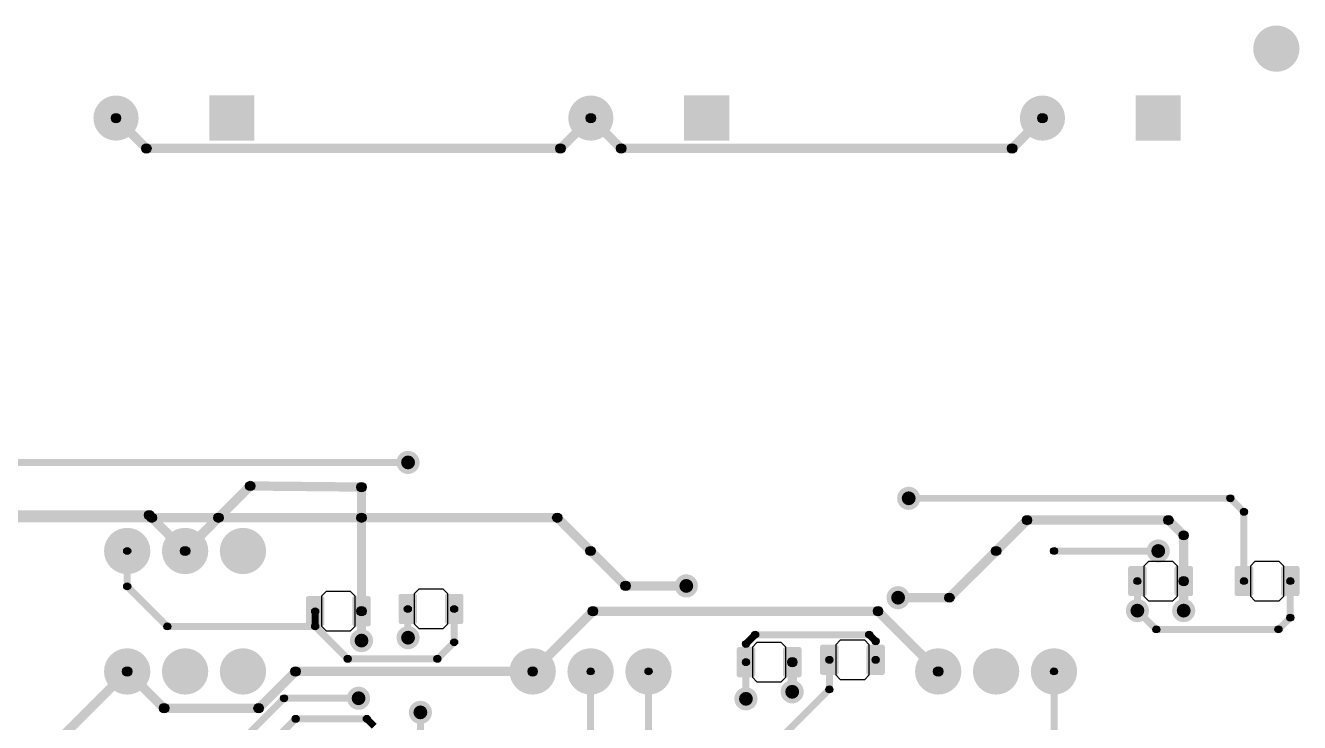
# Model space of a CAD drawing. Header units: millimetres. Extents: x 0 to 3.58, y 0 to 2.95.
# Drawn here: x 1.417 to 3.583, y 1.767 to 2.953 of the extents above; entities that cross this region are included whole.
import ezdxf

# ---------------------------------------------------------------- set-up
doc = ezdxf.new("R2010")
doc.units = ezdxf.units.MM
doc.header["$MEASUREMENT"] = 0
for name, color, linetype in [('BottomLayer', 5, 'Continuous'), ('PadHoleLayer', 156, 'Continuous'), ('ViaHoleLayer', 16, 'Continuous')]:
    doc.layers.add(name, color=color, linetype=linetype)

# ---------------------------------------------------------------- blocks, each defined once
blk = doc.blocks.new('TO220_1')
at = {"layer": 'BottomLayer'}
h = blk.add_hatch(color=5, dxfattribs=at)
edge = h.paths.add_edge_path()
edge.add_arc((-0.0984, 0), 0.0394, 0, 360)
h = blk.add_hatch(color=5, dxfattribs=at)
edge = h.paths.add_edge_path()
edge.add_arc((0, 0), 0.0394, 0, 360)
h = blk.add_hatch(color=5, dxfattribs=at)
edge = h.paths.add_edge_path()
edge.add_arc((0.0984, 0), 0.0394, 0, 360)
at = {"layer": 'PadHoleLayer'}
h = blk.add_hatch(color=156, dxfattribs=at)
edge = h.paths.add_edge_path()
edge.add_arc((-0.0984, 0), 0.0236, 0, 360)
h = blk.add_hatch(color=156, dxfattribs=at)
edge = h.paths.add_edge_path()
edge.add_arc((0, 0), 0.0236, 0, 360)
h = blk.add_hatch(color=156, dxfattribs=at)
edge = h.paths.add_edge_path()
edge.add_arc((0.0984, 0), 0.0236, 0, 360)
blk = doc.blocks.new('TO220_2')
at = {"layer": 'BottomLayer'}
h = blk.add_hatch(color=5, dxfattribs=at)
edge = h.paths.add_edge_path()
edge.add_arc((-0.0984, 0), 0.0394, 0, 360)
h = blk.add_hatch(color=5, dxfattribs=at)
edge = h.paths.add_edge_path()
edge.add_arc((0, 0), 0.0394, 0, 360)
h = blk.add_hatch(color=5, dxfattribs=at)
edge = h.paths.add_edge_path()
edge.add_arc((0.0984, 0), 0.0394, 0, 360)
at = {"layer": 'PadHoleLayer'}
h = blk.add_hatch(color=156, dxfattribs=at)
edge = h.paths.add_edge_path()
edge.add_arc((-0.0984, 0), 0.0236, 0, 360)
h = blk.add_hatch(color=156, dxfattribs=at)
edge = h.paths.add_edge_path()
edge.add_arc((0, 0), 0.0236, 0, 360)
h = blk.add_hatch(color=156, dxfattribs=at)
edge = h.paths.add_edge_path()
edge.add_arc((0.0984, 0), 0.0236, 0, 360)
blk = doc.blocks.new('TO220_3')
at = {"layer": 'BottomLayer'}
h = blk.add_hatch(color=5, dxfattribs=at)
edge = h.paths.add_edge_path()
edge.add_arc((-0.0984, 0), 0.0394, 0, 360)
h = blk.add_hatch(color=5, dxfattribs=at)
edge = h.paths.add_edge_path()
edge.add_arc((0, 0), 0.0394, 0, 360)
h = blk.add_hatch(color=5, dxfattribs=at)
edge = h.paths.add_edge_path()
edge.add_arc((0.0984, 0), 0.0394, 0, 360)
at = {"layer": 'PadHoleLayer'}
h = blk.add_hatch(color=156, dxfattribs=at)
edge = h.paths.add_edge_path()
edge.add_arc((-0.0984, 0), 0.0236, 0, 360)
h = blk.add_hatch(color=156, dxfattribs=at)
edge = h.paths.add_edge_path()
edge.add_arc((0, 0), 0.0236, 0, 360)
h = blk.add_hatch(color=156, dxfattribs=at)
edge = h.paths.add_edge_path()
edge.add_arc((0.0984, 0), 0.0236, 0, 360)
blk = doc.blocks.new('TO220_4')
at = {"layer": 'BottomLayer'}
h = blk.add_hatch(color=5, dxfattribs=at)
edge = h.paths.add_edge_path()
edge.add_arc((-0.0984, 0), 0.0394, 0, 360)
h = blk.add_hatch(color=5, dxfattribs=at)
edge = h.paths.add_edge_path()
edge.add_arc((0, 0), 0.0394, 0, 360)
h = blk.add_hatch(color=5, dxfattribs=at)
edge = h.paths.add_edge_path()
edge.add_arc((0.0984, 0), 0.0394, 0, 360)
at = {"layer": 'PadHoleLayer'}
h = blk.add_hatch(color=156, dxfattribs=at)
edge = h.paths.add_edge_path()
edge.add_arc((-0.0984, 0), 0.0236, 0, 360)
h = blk.add_hatch(color=156, dxfattribs=at)
edge = h.paths.add_edge_path()
edge.add_arc((0, 0), 0.0236, 0, 360)
h = blk.add_hatch(color=156, dxfattribs=at)
edge = h.paths.add_edge_path()
edge.add_arc((0.0984, 0), 0.0236, 0, 360)
blk = doc.blocks.new('TO220_5')
at = {"layer": 'BottomLayer'}
h = blk.add_hatch(color=5, dxfattribs=at)
edge = h.paths.add_edge_path()
edge.add_arc((-0.0984, 0), 0.0394, 0, 360)
h = blk.add_hatch(color=5, dxfattribs=at)
edge = h.paths.add_edge_path()
edge.add_arc((0, 0), 0.0394, 0, 360)
h = blk.add_hatch(color=5, dxfattribs=at)
edge = h.paths.add_edge_path()
edge.add_arc((0.0984, 0), 0.0394, 0, 360)
at = {"layer": 'PadHoleLayer'}
h = blk.add_hatch(color=156, dxfattribs=at)
edge = h.paths.add_edge_path()
edge.add_arc((-0.0984, 0), 0.0236, 0, 360)
h = blk.add_hatch(color=156, dxfattribs=at)
edge = h.paths.add_edge_path()
edge.add_arc((0, 0), 0.0236, 0, 360)
h = blk.add_hatch(color=156, dxfattribs=at)
edge = h.paths.add_edge_path()
edge.add_arc((0.0984, 0), 0.0236, 0, 360)
blk = doc.blocks.new('TO220_6')
at = {"layer": 'BottomLayer'}
h = blk.add_hatch(color=5, dxfattribs=at)
edge = h.paths.add_edge_path()
edge.add_arc((-0.0984, 0), 0.0394, 0, 360)
h = blk.add_hatch(color=5, dxfattribs=at)
edge = h.paths.add_edge_path()
edge.add_arc((0, 0), 0.0394, 0, 360)
h = blk.add_hatch(color=5, dxfattribs=at)
edge = h.paths.add_edge_path()
edge.add_arc((0.0984, 0), 0.0394, 0, 360)
at = {"layer": 'PadHoleLayer'}
h = blk.add_hatch(color=156, dxfattribs=at)
edge = h.paths.add_edge_path()
edge.add_arc((-0.0984, 0), 0.0236, 0, 360)
h = blk.add_hatch(color=156, dxfattribs=at)
edge = h.paths.add_edge_path()
edge.add_arc((0, 0), 0.0236, 0, 360)
h = blk.add_hatch(color=156, dxfattribs=at)
edge = h.paths.add_edge_path()
edge.add_arc((0.0984, 0), 0.0236, 0, 360)
blk = doc.blocks.new('301_021_12_3D_17')
at = {"layer": 'BottomLayer'}
blk.add_hatch(color=5, dxfattribs=at).paths.add_polyline_path([(-0.1368, 0.0384), (-0.06, 0.0384), (-0.06, -0.0384), (-0.1368, -0.0384)])
h = blk.add_hatch(color=5, dxfattribs=at)
edge = h.paths.add_edge_path()
edge.add_arc((0.0984, 0), 0.0384, 0, 360)
at = {"layer": 'PadHoleLayer'}
h = blk.add_hatch(color=156, dxfattribs=at)
edge = h.paths.add_edge_path()
edge.add_arc((-0.0984, 0), 0.0256, 0, 360)
h = blk.add_hatch(color=156, dxfattribs=at)
edge = h.paths.add_edge_path()
edge.add_arc((0.0984, 0), 0.0256, 0, 360)
blk = doc.blocks.new('301_021_12_3D_18')
at = {"layer": 'BottomLayer'}
blk.add_hatch(color=5, dxfattribs=at).paths.add_polyline_path([(-0.1368, 0.0384), (-0.06, 0.0384), (-0.06, -0.0384), (-0.1368, -0.0384)])
h = blk.add_hatch(color=5, dxfattribs=at)
edge = h.paths.add_edge_path()
edge.add_arc((0.0984, 0), 0.0384, 0, 360)
at = {"layer": 'PadHoleLayer'}
h = blk.add_hatch(color=156, dxfattribs=at)
edge = h.paths.add_edge_path()
edge.add_arc((-0.0984, 0), 0.0256, 0, 360)
h = blk.add_hatch(color=156, dxfattribs=at)
edge = h.paths.add_edge_path()
edge.add_arc((0.0984, 0), 0.0256, 0, 360)
blk = doc.blocks.new('301_021_12_3D_19')
at = {"layer": 'BottomLayer'}
blk.add_hatch(color=5, dxfattribs=at).paths.add_polyline_path([(-0.1368, 0.0384), (-0.06, 0.0384), (-0.06, -0.0384), (-0.1368, -0.0384)])
h = blk.add_hatch(color=5, dxfattribs=at)
edge = h.paths.add_edge_path()
edge.add_arc((0.0984, 0), 0.0384, 0, 360)
at = {"layer": 'PadHoleLayer'}
h = blk.add_hatch(color=156, dxfattribs=at)
edge = h.paths.add_edge_path()
edge.add_arc((-0.0984, 0), 0.0256, 0, 360)
h = blk.add_hatch(color=156, dxfattribs=at)
edge = h.paths.add_edge_path()
edge.add_arc((0.0984, 0), 0.0256, 0, 360)
blk = doc.blocks.new('RES0805_B_25')
at = {"layer": 'BottomLayer'}
h = blk.add_hatch(color=5, dxfattribs=at)
edge = h.paths.add_edge_path()
edge.add_arc((-0.0276, 0.0217), 0.00394, 0, 90)
edge.add_line((-0.0276, 0.0256), (-0.0512, 0.0256))
edge.add_arc((-0.0512, 0.0217), 0.00394, 90, 180)
edge.add_line((-0.0551, 0.0217), (-0.0551, -0.0217))
edge.add_arc((-0.0512, -0.0217), 0.00394, 180, 270)
edge.add_line((-0.0512, -0.0256), (-0.0276, -0.0256))
edge.add_arc((-0.0276, -0.0217), 0.00394, 270, 360)
edge.add_line((-0.0236, -0.0217), (-0.0236, 0.0217))
h = blk.add_hatch(color=5, dxfattribs=at)
edge = h.paths.add_edge_path()
edge.add_arc((0.0512, 0.0217), 0.00394, 0, 90)
edge.add_line((0.0512, 0.0256), (0.0276, 0.0256))
edge.add_arc((0.0276, 0.0217), 0.00394, 90, 180)
edge.add_line((0.0236, 0.0217), (0.0236, -0.0217))
edge.add_arc((0.0276, -0.0217), 0.00394, 180, 270)
edge.add_line((0.0276, -0.0256), (0.0512, -0.0256))
edge.add_arc((0.0512, -0.0217), 0.00394, 270, 360)
edge.add_line((0.0551, -0.0217), (0.0551, 0.0217))
for p, q in [((-0.0207, 0.0335), (-0.0285, 0.0256)), ((-0.0285, 0.0256), (-0.0285, -0.0256)), ((0.0207, 0.0335), (-0.0207, 0.0335)), ((0.0285, 0.0256), (0.0207, 0.0335)), ((0.0285, -0.0256), (0.0285, 0.0256)), ((-0.0285, -0.0256), (-0.0207, -0.0335)), ((-0.0207, -0.0335), (0.0207, -0.0335)), ((0.0207, -0.0335), (0.0285, -0.0256))]:
    blk.add_line(p, q, dxfattribs=at)
blk = doc.blocks.new('RES0805_B_27')
at = {"layer": 'BottomLayer'}
h = blk.add_hatch(color=5, dxfattribs=at)
edge = h.paths.add_edge_path()
edge.add_arc((-0.0276, 0.0217), 0.00394, 0, 90)
edge.add_line((-0.0276, 0.0256), (-0.0512, 0.0256))
edge.add_arc((-0.0512, 0.0217), 0.00394, 90, 180)
edge.add_line((-0.0551, 0.0217), (-0.0551, -0.0217))
edge.add_arc((-0.0512, -0.0217), 0.00394, 180, 270)
edge.add_line((-0.0512, -0.0256), (-0.0276, -0.0256))
edge.add_arc((-0.0276, -0.0217), 0.00394, 270, 360)
edge.add_line((-0.0236, -0.0217), (-0.0236, 0.0217))
h = blk.add_hatch(color=5, dxfattribs=at)
edge = h.paths.add_edge_path()
edge.add_arc((0.0512, 0.0217), 0.00394, 0, 90)
edge.add_line((0.0512, 0.0256), (0.0276, 0.0256))
edge.add_arc((0.0276, 0.0217), 0.00394, 90, 180)
edge.add_line((0.0236, 0.0217), (0.0236, -0.0217))
edge.add_arc((0.0276, -0.0217), 0.00394, 180, 270)
edge.add_line((0.0276, -0.0256), (0.0512, -0.0256))
edge.add_arc((0.0512, -0.0217), 0.00394, 270, 360)
edge.add_line((0.0551, -0.0217), (0.0551, 0.0217))
for p, q in [((-0.0207, 0.0335), (-0.0285, 0.0256)), ((-0.0285, 0.0256), (-0.0285, -0.0256)), ((0.0207, 0.0335), (-0.0207, 0.0335)), ((0.0285, 0.0256), (0.0207, 0.0335)), ((0.0285, -0.0256), (0.0285, 0.0256)), ((-0.0285, -0.0256), (-0.0207, -0.0335)), ((-0.0207, -0.0335), (0.0207, -0.0335)), ((0.0207, -0.0335), (0.0285, -0.0256))]:
    blk.add_line(p, q, dxfattribs=at)
blk = doc.blocks.new('RES0805_B_29')
at = {"layer": 'BottomLayer'}
h = blk.add_hatch(color=5, dxfattribs=at)
edge = h.paths.add_edge_path()
edge.add_arc((-0.0276, 0.0217), 0.00394, 0, 90)
edge.add_line((-0.0276, 0.0256), (-0.0512, 0.0256))
edge.add_arc((-0.0512, 0.0217), 0.00394, 90, 180)
edge.add_line((-0.0551, 0.0217), (-0.0551, -0.0217))
edge.add_arc((-0.0512, -0.0217), 0.00394, 180, 270)
edge.add_line((-0.0512, -0.0256), (-0.0276, -0.0256))
edge.add_arc((-0.0276, -0.0217), 0.00394, 270, 360)
edge.add_line((-0.0236, -0.0217), (-0.0236, 0.0217))
h = blk.add_hatch(color=5, dxfattribs=at)
edge = h.paths.add_edge_path()
edge.add_arc((0.0512, 0.0217), 0.00394, 0, 90)
edge.add_line((0.0512, 0.0256), (0.0276, 0.0256))
edge.add_arc((0.0276, 0.0217), 0.00394, 90, 180)
edge.add_line((0.0236, 0.0217), (0.0236, -0.0217))
edge.add_arc((0.0276, -0.0217), 0.00394, 180, 270)
edge.add_line((0.0276, -0.0256), (0.0512, -0.0256))
edge.add_arc((0.0512, -0.0217), 0.00394, 270, 360)
edge.add_line((0.0551, -0.0217), (0.0551, 0.0217))
for p, q in [((-0.0207, 0.0335), (-0.0285, 0.0256)), ((-0.0285, 0.0256), (-0.0285, -0.0256)), ((0.0207, 0.0335), (-0.0207, 0.0335)), ((0.0285, 0.0256), (0.0207, 0.0335)), ((0.0285, -0.0256), (0.0285, 0.0256)), ((-0.0285, -0.0256), (-0.0207, -0.0335)), ((-0.0207, -0.0335), (0.0207, -0.0335)), ((0.0207, -0.0335), (0.0285, -0.0256))]:
    blk.add_line(p, q, dxfattribs=at)
blk = doc.blocks.new('RES0805_B_31')
at = {"layer": 'BottomLayer'}
h = blk.add_hatch(color=5, dxfattribs=at)
edge = h.paths.add_edge_path()
edge.add_arc((-0.0276, 0.0217), 0.00394, 0, 90)
edge.add_line((-0.0276, 0.0256), (-0.0512, 0.0256))
edge.add_arc((-0.0512, 0.0217), 0.00394, 90, 180)
edge.add_line((-0.0551, 0.0217), (-0.0551, -0.0217))
edge.add_arc((-0.0512, -0.0217), 0.00394, 180, 270)
edge.add_line((-0.0512, -0.0256), (-0.0276, -0.0256))
edge.add_arc((-0.0276, -0.0217), 0.00394, 270, 360)
edge.add_line((-0.0236, -0.0217), (-0.0236, 0.0217))
h = blk.add_hatch(color=5, dxfattribs=at)
edge = h.paths.add_edge_path()
edge.add_arc((0.0512, 0.0217), 0.00394, 0, 90)
edge.add_line((0.0512, 0.0256), (0.0276, 0.0256))
edge.add_arc((0.0276, 0.0217), 0.00394, 90, 180)
edge.add_line((0.0236, 0.0217), (0.0236, -0.0217))
edge.add_arc((0.0276, -0.0217), 0.00394, 180, 270)
edge.add_line((0.0276, -0.0256), (0.0512, -0.0256))
edge.add_arc((0.0512, -0.0217), 0.00394, 270, 360)
edge.add_line((0.0551, -0.0217), (0.0551, 0.0217))
for p, q in [((-0.0207, 0.0335), (-0.0285, 0.0256)), ((-0.0285, 0.0256), (-0.0285, -0.0256)), ((0.0207, 0.0335), (-0.0207, 0.0335)), ((0.0285, 0.0256), (0.0207, 0.0335)), ((0.0285, -0.0256), (0.0285, 0.0256)), ((-0.0285, -0.0256), (-0.0207, -0.0335)), ((-0.0207, -0.0335), (0.0207, -0.0335)), ((0.0207, -0.0335), (0.0285, -0.0256))]:
    blk.add_line(p, q, dxfattribs=at)
blk = doc.blocks.new('RES0805_B_33')
at = {"layer": 'BottomLayer'}
h = blk.add_hatch(color=5, dxfattribs=at)
edge = h.paths.add_edge_path()
edge.add_arc((-0.0276, 0.0217), 0.00394, 0, 90)
edge.add_line((-0.0276, 0.0256), (-0.0512, 0.0256))
edge.add_arc((-0.0512, 0.0217), 0.00394, 90, 180)
edge.add_line((-0.0551, 0.0217), (-0.0551, -0.0217))
edge.add_arc((-0.0512, -0.0217), 0.00394, 180, 270)
edge.add_line((-0.0512, -0.0256), (-0.0276, -0.0256))
edge.add_arc((-0.0276, -0.0217), 0.00394, 270, 360)
edge.add_line((-0.0236, -0.0217), (-0.0236, 0.0217))
h = blk.add_hatch(color=5, dxfattribs=at)
edge = h.paths.add_edge_path()
edge.add_arc((0.0512, 0.0217), 0.00394, 0, 90)
edge.add_line((0.0512, 0.0256), (0.0276, 0.0256))
edge.add_arc((0.0276, 0.0217), 0.00394, 90, 180)
edge.add_line((0.0236, 0.0217), (0.0236, -0.0217))
edge.add_arc((0.0276, -0.0217), 0.00394, 180, 270)
edge.add_line((0.0276, -0.0256), (0.0512, -0.0256))
edge.add_arc((0.0512, -0.0217), 0.00394, 270, 360)
edge.add_line((0.0551, -0.0217), (0.0551, 0.0217))
for p, q in [((-0.0207, 0.0335), (-0.0285, 0.0256)), ((-0.0285, 0.0256), (-0.0285, -0.0256)), ((0.0207, 0.0335), (-0.0207, 0.0335)), ((0.0285, 0.0256), (0.0207, 0.0335)), ((0.0285, -0.0256), (0.0285, 0.0256)), ((-0.0285, -0.0256), (-0.0207, -0.0335)), ((-0.0207, -0.0335), (0.0207, -0.0335)), ((0.0207, -0.0335), (0.0285, -0.0256))]:
    blk.add_line(p, q, dxfattribs=at)
blk = doc.blocks.new('RES0805_B_35')
at = {"layer": 'BottomLayer'}
h = blk.add_hatch(color=5, dxfattribs=at)
edge = h.paths.add_edge_path()
edge.add_arc((-0.0276, 0.0217), 0.00394, 0, 90)
edge.add_line((-0.0276, 0.0256), (-0.0512, 0.0256))
edge.add_arc((-0.0512, 0.0217), 0.00394, 90, 180)
edge.add_line((-0.0551, 0.0217), (-0.0551, -0.0217))
edge.add_arc((-0.0512, -0.0217), 0.00394, 180, 270)
edge.add_line((-0.0512, -0.0256), (-0.0276, -0.0256))
edge.add_arc((-0.0276, -0.0217), 0.00394, 270, 360)
edge.add_line((-0.0236, -0.0217), (-0.0236, 0.0217))
h = blk.add_hatch(color=5, dxfattribs=at)
edge = h.paths.add_edge_path()
edge.add_arc((0.0512, 0.0217), 0.00394, 0, 90)
edge.add_line((0.0512, 0.0256), (0.0276, 0.0256))
edge.add_arc((0.0276, 0.0217), 0.00394, 90, 180)
edge.add_line((0.0236, 0.0217), (0.0236, -0.0217))
edge.add_arc((0.0276, -0.0217), 0.00394, 180, 270)
edge.add_line((0.0276, -0.0256), (0.0512, -0.0256))
edge.add_arc((0.0512, -0.0217), 0.00394, 270, 360)
edge.add_line((0.0551, -0.0217), (0.0551, 0.0217))
for p, q in [((-0.0207, 0.0335), (-0.0285, 0.0256)), ((-0.0285, 0.0256), (-0.0285, -0.0256)), ((0.0207, 0.0335), (-0.0207, 0.0335)), ((0.0285, 0.0256), (0.0207, 0.0335)), ((0.0285, -0.0256), (0.0285, 0.0256)), ((-0.0285, -0.0256), (-0.0207, -0.0335)), ((-0.0207, -0.0335), (0.0207, -0.0335)), ((0.0207, -0.0335), (0.0285, -0.0256))]:
    blk.add_line(p, q, dxfattribs=at)

msp = doc.modelspace()

# ---------------------------------------------------------------- hatches: boundary and pattern name
at = {"layer": 'BottomLayer'}
h = msp.add_hatch(color=5, dxfattribs=at)
edge = h.paths.add_edge_path()
edge.add_arc((3.5433, 2.9134), 0.0197, 0, 360)
h = msp.add_hatch(color=5, dxfattribs=at)
edge = h.paths.add_edge_path()
edge.add_arc((1.5709, 2.7953), 0.00787, 0, 360)
for points in [[(1.5653, 2.7897), (1.5764, 2.8008), (1.628, 2.7492), (1.6169, 2.7381)], [(2.3319, 2.7381), (2.3208, 2.7492), (2.3724, 2.8008), (2.3835, 2.7897)], [(2.3724, 2.7897), (2.3835, 2.8008), (2.4351, 2.7492), (2.424, 2.7381)], [(3.0996, 2.7381), (3.0885, 2.7492), (3.1401, 2.8008), (3.1512, 2.7897)], [(1.6225, 2.7358), (1.6225, 2.7515), (2.3263, 2.7515), (2.3263, 2.7358)], [(2.4296, 2.7358), (2.4296, 2.7515), (3.0941, 2.7515), (3.0941, 2.7358)], [(1.2543, 2.2038), (1.2543, 2.2156), (2.0673, 2.2156), (2.0673, 2.2038)], [(1.7505, 2.1101), (1.7394, 2.1212), (1.7934, 2.1753), (1.8045, 2.1641)], [(1.7989, 2.1618), (1.7991, 2.1776), (1.9883, 2.1757), (1.9881, 2.1599)], [(1.9961, 2.1157), (1.9803, 2.1157), (1.9803, 2.1678), (1.9961, 2.1678)], [(2.9183, 2.1428), (2.9183, 2.1546), (3.4652, 2.1546), (3.4652, 2.1428)], [(3.461, 2.1445), (3.4694, 2.1528), (3.4924, 2.1298), (3.484, 2.1215)], [(1.0669, 2.1122), (1.0669, 2.128), (1.6273, 2.128), (1.6273, 2.1122)], [(1.3642, 2.1078), (1.3642, 2.1235), (1.6317, 2.1235), (1.6317, 2.1078)], [(1.6218, 2.1145), (1.6329, 2.1256), (1.6373, 2.1212), (1.6262, 2.1101)], [(1.6317, 2.1078), (1.6317, 2.1235), (1.745, 2.1235), (1.745, 2.1078)], [(1.745, 2.1078), (1.745, 2.1235), (1.9882, 2.1235), (1.9882, 2.1078)], [(1.9882, 2.1078), (1.9882, 2.1235), (2.321, 2.1235), (2.321, 2.1078)], [(3.4941, 2.0079), (3.4823, 2.0079), (3.4823, 2.1257), (3.4941, 2.1257)], [(1.6262, 2.1101), (1.6373, 2.1212), (1.6939, 2.0646), (1.6828, 2.0535)], [(1.6939, 2.0535), (1.6828, 2.0646), (1.7394, 2.1212), (1.7505, 2.1101)], [(1.9961, 1.9567), (1.9803, 1.9567), (1.9803, 2.1157), (1.9961, 2.1157)], [(2.3155, 2.1101), (2.3266, 2.1212), (2.3832, 2.0646), (2.3721, 2.0535)], [(3.0725, 2.0535), (3.0614, 2.0646), (3.114, 2.1172), (3.1251, 2.1061)], [(3.1195, 2.1038), (3.1195, 2.1195), (3.3598, 2.1195), (3.3598, 2.1038)], [(3.3543, 2.1061), (3.3654, 2.1172), (3.3914, 2.0912), (3.3803, 2.0801)], [(3.3937, 2.0079), (3.378, 2.0079), (3.378, 2.0857), (3.3937, 2.0857)], [(1.5958, 1.9991), (1.584, 1.9991), (1.584, 2.0591), (1.5958, 2.0591)], [(2.3721, 2.0535), (2.3832, 2.0646), (2.4426, 2.0052), (2.4315, 1.9941)], [(2.9931, 1.9741), (2.982, 1.9852), (3.0614, 2.0646), (3.0725, 2.0535)], [(3.1654, 2.0531), (3.1654, 2.065), (3.3425, 2.065), (3.3425, 2.0531)], [(1.5857, 1.9949), (1.5941, 2.0033), (1.6622, 1.9351), (1.6539, 1.9267)], [(2.437, 1.9918), (2.437, 2.0075), (2.5403, 2.0075), (2.5403, 1.9918)], [(3.313, 1.9577), (3.3012, 1.9577), (3.3012, 2.0079), (3.313, 2.0079)], [(3.3937, 1.9577), (3.378, 1.9577), (3.378, 2.0079), (3.3937, 2.0079)], [(3.5728, 1.9457), (3.561, 1.9457), (3.561, 2.0079), (3.5728, 2.0079)], [(2.9003, 1.9718), (2.9003, 1.9875), (2.9875, 1.9875), (2.9875, 1.9718)], [(1.9154, 1.9309), (1.9035, 1.9309), (1.9035, 1.9567), (1.9154, 1.9567)], [(1.9961, 1.9067), (1.9803, 1.9067), (1.9803, 1.9567), (1.9961, 1.9567)], [(2.0728, 1.9121), (2.061, 1.9121), (2.061, 1.9606), (2.0728, 1.9606)], [(2.1516, 1.904), (2.1398, 1.904), (2.1398, 1.9606), (2.1516, 1.9606)], [(2.2848, 1.8488), (2.2736, 1.8599), (2.376, 1.9622), (2.3871, 1.9511)], [(2.3815, 1.9488), (2.3815, 1.9645), (2.8662, 1.9645), (2.8662, 1.9488)], [(2.8606, 1.9511), (2.8717, 1.9622), (2.9741, 1.8599), (2.9629, 1.8488)], [(3.3029, 1.9535), (3.3113, 1.9618), (3.3433, 1.9298), (3.3349, 1.9215)], [(3.5511, 1.9215), (3.5428, 1.9298), (3.5628, 1.9498), (3.5711, 1.9415)], [(1.6581, 1.925), (1.6581, 1.9368), (1.9094, 1.9368), (1.9094, 1.925)], [(1.9053, 1.9267), (1.9136, 1.9351), (1.9689, 1.8798), (1.9605, 1.8715)], [(3.3391, 1.9198), (3.3391, 1.9316), (3.5469, 1.9316), (3.5469, 1.9198)], [(2.0628, 1.9079), (2.0711, 1.9162), (2.0715, 1.9158), (2.0631, 1.9075)], [(2.1215, 1.8715), (2.1131, 1.8798), (2.1415, 1.9082), (2.1498, 1.8998)], [(2.6459, 1.8969), (2.6376, 1.9053), (2.6531, 1.9208), (2.6615, 1.9125)], [(2.6573, 1.9108), (2.6573, 1.9226), (2.8512, 1.9226), (2.8512, 1.9108)], [(2.847, 1.9125), (2.8554, 1.9208), (2.8664, 1.9098), (2.858, 1.9015)], [(2.6476, 1.8701), (2.6358, 1.8701), (2.6358, 1.9011), (2.6476, 1.9011)], [(2.8681, 1.874), (2.8563, 1.874), (2.8563, 1.9057), (2.8681, 1.9057)], [(1.9647, 1.8698), (1.9647, 1.8816), (2.1173, 1.8816), (2.1173, 1.8698)], [(2.6476, 1.8077), (2.6358, 1.8077), (2.6358, 1.8701), (2.6476, 1.8701)], [(2.7283, 1.8198), (2.7126, 1.8198), (2.7126, 1.8701), (2.7283, 1.8701)], [(2.7894, 1.8238), (2.7776, 1.8238), (2.7776, 1.874), (2.7894, 1.874)], [(1.1129, 1.3662), (1.1018, 1.3773), (1.5843, 1.8599), (1.5955, 1.8488)], [(1.5843, 1.8488), (1.5955, 1.8599), (1.6581, 1.7972), (1.647, 1.7861)], [(1.8189, 1.7861), (1.8078, 1.7972), (1.8704, 1.8599), (1.8816, 1.8488)], [(1.876, 1.8465), (1.876, 1.8622), (2.2792, 1.8622), (2.2792, 1.8465)], [(2.3835, 1.6342), (2.3717, 1.6342), (2.3717, 1.8543), (2.3835, 1.8543)], [(2.482, 1.5657), (2.4701, 1.5657), (2.4701, 1.8543), (2.482, 1.8543)], [(3.1713, 1.7267), (3.1594, 1.7267), (3.1594, 1.8543), (3.1713, 1.8543)], [(2.6109, 1.6429), (2.6025, 1.6512), (2.7793, 1.828), (2.7876, 1.8196)], [(2.7259, 1.8141), (2.7148, 1.8252), (2.7149, 1.8254), (2.726, 1.8143)], [(1.6526, 1.7838), (1.6526, 1.7995), (1.8133, 1.7995), (1.8133, 1.7838)], [(1.7366, 1.6804), (1.7282, 1.6888), (1.8523, 1.8128), (1.8607, 1.8045)], [(1.8565, 1.8028), (1.8565, 1.8146), (1.9832, 1.8146), (1.9832, 1.8028)], [(1.7975, 1.6865), (1.7891, 1.6948), (1.8721, 1.7778), (1.8805, 1.7695)], [(1.8763, 1.7678), (1.8763, 1.7796), (1.9973, 1.7796), (1.9973, 1.7678)], [(1.9931, 1.7695), (2.0015, 1.7778), (2.014, 1.7653), (2.0057, 1.757)], [(2.0945, 1.6831), (2.0827, 1.6831), (2.0827, 1.7844), (2.0945, 1.7844)], [(2.0841, 1.7805), (2.0925, 1.7888), (2.0928, 1.7886), (2.0844, 1.7802)]]:
    msp.add_hatch(color=5, dxfattribs=at).paths.add_polyline_path(points)
h = msp.add_hatch(color=5, dxfattribs=at)
edge = h.paths.add_edge_path()
edge.add_arc((2.378, 2.7953), 0.00787, 0, 360)
h = msp.add_hatch(color=5, dxfattribs=at)
edge = h.paths.add_edge_path()
edge.add_arc((2.378, 2.7953), 0.00787, 0, 360)
h = msp.add_hatch(color=5, dxfattribs=at)
edge = h.paths.add_edge_path()
edge.add_arc((3.1457, 2.7953), 0.00787, 0, 360)
h = msp.add_hatch(color=5, dxfattribs=at)
edge = h.paths.add_edge_path()
edge.add_arc((1.6225, 2.7437), 0.00787, 0, 360)
h = msp.add_hatch(color=5, dxfattribs=at)
edge = h.paths.add_edge_path()
edge.add_arc((1.6225, 2.7437), 0.00787, 0, 360)
h = msp.add_hatch(color=5, dxfattribs=at)
edge = h.paths.add_edge_path()
edge.add_arc((2.3263, 2.7437), 0.00787, 0, 360)
h = msp.add_hatch(color=5, dxfattribs=at)
edge = h.paths.add_edge_path()
edge.add_arc((2.3263, 2.7437), 0.00787, 0, 360)
h = msp.add_hatch(color=5, dxfattribs=at)
edge = h.paths.add_edge_path()
edge.add_arc((2.4296, 2.7437), 0.00787, 0, 360)
h = msp.add_hatch(color=5, dxfattribs=at)
edge = h.paths.add_edge_path()
edge.add_arc((2.4296, 2.7437), 0.00787, 0, 360)
h = msp.add_hatch(color=5, dxfattribs=at)
edge = h.paths.add_edge_path()
edge.add_arc((3.0941, 2.7437), 0.00787, 0, 360)
h = msp.add_hatch(color=5, dxfattribs=at)
edge = h.paths.add_edge_path()
edge.add_arc((3.0941, 2.7437), 0.00787, 0, 360)
h = msp.add_hatch(color=5, dxfattribs=at)
edge = h.paths.add_edge_path()
edge.add_arc((2.0673, 2.2097), 0.0197, 0, 360)
h = msp.add_hatch(color=5, dxfattribs=at)
edge = h.paths.add_edge_path()
edge.add_arc((2.0673, 2.2097), 0.00591, 0, 360)
h = msp.add_hatch(color=5, dxfattribs=at)
edge = h.paths.add_edge_path()
edge.add_arc((1.799, 2.1697), 0.00787, 0, 360)
h = msp.add_hatch(color=5, dxfattribs=at)
edge = h.paths.add_edge_path()
edge.add_arc((1.799, 2.1697), 0.00787, 0, 360)
h = msp.add_hatch(color=5, dxfattribs=at)
edge = h.paths.add_edge_path()
edge.add_arc((1.9882, 2.1678), 0.00787, 0, 360)
h = msp.add_hatch(color=5, dxfattribs=at)
edge = h.paths.add_edge_path()
edge.add_arc((1.9882, 2.1678), 0.00787, 0, 360)
h = msp.add_hatch(color=5, dxfattribs=at)
edge = h.paths.add_edge_path()
edge.add_arc((2.9183, 2.1487), 0.0197, 0, 360)
h = msp.add_hatch(color=5, dxfattribs=at)
edge = h.paths.add_edge_path()
edge.add_arc((2.9183, 2.1487), 0.00591, 0, 360)
h = msp.add_hatch(color=5, dxfattribs=at)
edge = h.paths.add_edge_path()
edge.add_arc((3.4652, 2.1487), 0.00591, 0, 360)
h = msp.add_hatch(color=5, dxfattribs=at)
edge = h.paths.add_edge_path()
edge.add_arc((3.4652, 2.1487), 0.00591, 0, 360)
h = msp.add_hatch(color=5, dxfattribs=at)
edge = h.paths.add_edge_path()
edge.add_arc((1.6273, 2.1201), 0.00787, 0, 360)
h = msp.add_hatch(color=5, dxfattribs=at)
edge = h.paths.add_edge_path()
edge.add_arc((1.6273, 2.1201), 0.00787, 0, 360)
h = msp.add_hatch(color=5, dxfattribs=at)
edge = h.paths.add_edge_path()
edge.add_arc((1.6317, 2.1157), 0.00787, 0, 360)
h = msp.add_hatch(color=5, dxfattribs=at)
edge = h.paths.add_edge_path()
edge.add_arc((1.6317, 2.1157), 0.00787, 0, 360)
h = msp.add_hatch(color=5, dxfattribs=at)
edge = h.paths.add_edge_path()
edge.add_arc((1.6317, 2.1157), 0.00787, 0, 360)
h = msp.add_hatch(color=5, dxfattribs=at)
edge = h.paths.add_edge_path()
edge.add_arc((1.6317, 2.1157), 0.00787, 0, 360)
h = msp.add_hatch(color=5, dxfattribs=at)
edge = h.paths.add_edge_path()
edge.add_arc((1.745, 2.1157), 0.00787, 0, 360)
h = msp.add_hatch(color=5, dxfattribs=at)
edge = h.paths.add_edge_path()
edge.add_arc((1.745, 2.1157), 0.00787, 0, 360)
h = msp.add_hatch(color=5, dxfattribs=at)
edge = h.paths.add_edge_path()
edge.add_arc((1.745, 2.1157), 0.00787, 0, 360)
h = msp.add_hatch(color=5, dxfattribs=at)
edge = h.paths.add_edge_path()
edge.add_arc((1.745, 2.1157), 0.00787, 0, 360)
h = msp.add_hatch(color=5, dxfattribs=at)
edge = h.paths.add_edge_path()
edge.add_arc((1.9882, 2.1157), 0.00787, 0, 360)
h = msp.add_hatch(color=5, dxfattribs=at)
edge = h.paths.add_edge_path()
edge.add_arc((1.9882, 2.1157), 0.00787, 0, 360)
h = msp.add_hatch(color=5, dxfattribs=at)
edge = h.paths.add_edge_path()
edge.add_arc((1.9882, 2.1157), 0.00787, 0, 360)
h = msp.add_hatch(color=5, dxfattribs=at)
edge = h.paths.add_edge_path()
edge.add_arc((1.9882, 2.1157), 0.00787, 0, 360)
h = msp.add_hatch(color=5, dxfattribs=at)
edge = h.paths.add_edge_path()
edge.add_arc((2.321, 2.1157), 0.00787, 0, 360)
h = msp.add_hatch(color=5, dxfattribs=at)
edge = h.paths.add_edge_path()
edge.add_arc((2.321, 2.1157), 0.00787, 0, 360)
h = msp.add_hatch(color=5, dxfattribs=at)
edge = h.paths.add_edge_path()
edge.add_arc((3.4882, 2.1257), 0.00591, 0, 360)
h = msp.add_hatch(color=5, dxfattribs=at)
edge = h.paths.add_edge_path()
edge.add_arc((3.4882, 2.1257), 0.00591, 0, 360)
h = msp.add_hatch(color=5, dxfattribs=at)
edge = h.paths.add_edge_path()
edge.add_arc((3.1195, 2.1117), 0.00787, 0, 360)
h = msp.add_hatch(color=5, dxfattribs=at)
edge = h.paths.add_edge_path()
edge.add_arc((3.1195, 2.1117), 0.00787, 0, 360)
h = msp.add_hatch(color=5, dxfattribs=at)
edge = h.paths.add_edge_path()
edge.add_arc((3.3598, 2.1117), 0.00787, 0, 360)
h = msp.add_hatch(color=5, dxfattribs=at)
edge = h.paths.add_edge_path()
edge.add_arc((3.3598, 2.1117), 0.00787, 0, 360)
h = msp.add_hatch(color=5, dxfattribs=at)
edge = h.paths.add_edge_path()
edge.add_arc((3.3858, 2.0857), 0.00787, 0, 360)
h = msp.add_hatch(color=5, dxfattribs=at)
edge = h.paths.add_edge_path()
edge.add_arc((3.3858, 2.0857), 0.00787, 0, 360)
h = msp.add_hatch(color=5, dxfattribs=at)
edge = h.paths.add_edge_path()
edge.add_arc((1.5899, 2.0591), 0.00591, 0, 360)
h = msp.add_hatch(color=5, dxfattribs=at)
edge = h.paths.add_edge_path()
edge.add_arc((1.6883, 2.0591), 0.00787, 0, 360)
h = msp.add_hatch(color=5, dxfattribs=at)
edge = h.paths.add_edge_path()
edge.add_arc((1.6883, 2.0591), 0.00787, 0, 360)
h = msp.add_hatch(color=5, dxfattribs=at)
edge = h.paths.add_edge_path()
edge.add_arc((2.3776, 2.0591), 0.00787, 0, 360)
h = msp.add_hatch(color=5, dxfattribs=at)
edge = h.paths.add_edge_path()
edge.add_arc((2.3776, 2.0591), 0.00787, 0, 360)
h = msp.add_hatch(color=5, dxfattribs=at)
edge = h.paths.add_edge_path()
edge.add_arc((3.0669, 2.0591), 0.00787, 0, 360)
h = msp.add_hatch(color=5, dxfattribs=at)
edge = h.paths.add_edge_path()
edge.add_arc((3.0669, 2.0591), 0.00787, 0, 360)
h = msp.add_hatch(color=5, dxfattribs=at)
edge = h.paths.add_edge_path()
edge.add_arc((3.1654, 2.0591), 0.00591, 0, 360)
h = msp.add_hatch(color=5, dxfattribs=at)
edge = h.paths.add_edge_path()
edge.add_arc((3.3425, 2.0591), 0.0197, 0, 360)
h = msp.add_hatch(color=5, dxfattribs=at)
edge = h.paths.add_edge_path()
edge.add_arc((3.3425, 2.0591), 0.00591, 0, 360)
h = msp.add_hatch(color=5, dxfattribs=at)
edge = h.paths.add_edge_path()
edge.add_arc((2.5403, 1.9997), 0.0197, 0, 360)
h = msp.add_hatch(color=5, dxfattribs=at)
edge = h.paths.add_edge_path()
edge.add_arc((3.3858, 2.0079), 0.00787, 0, 360)
h = msp.add_hatch(color=5, dxfattribs=at)
edge = h.paths.add_edge_path()
edge.add_arc((3.3858, 2.0079), 0.00787, 0, 360)
h = msp.add_hatch(color=5, dxfattribs=at)
edge = h.paths.add_edge_path()
edge.add_arc((1.5899, 1.9991), 0.00591, 0, 360)
h = msp.add_hatch(color=5, dxfattribs=at)
edge = h.paths.add_edge_path()
edge.add_arc((1.5899, 1.9991), 0.00591, 0, 360)
h = msp.add_hatch(color=5, dxfattribs=at)
edge = h.paths.add_edge_path()
edge.add_arc((2.437, 1.9997), 0.00787, 0, 360)
h = msp.add_hatch(color=5, dxfattribs=at)
edge = h.paths.add_edge_path()
edge.add_arc((2.437, 1.9997), 0.00787, 0, 360)
h = msp.add_hatch(color=5, dxfattribs=at)
edge = h.paths.add_edge_path()
edge.add_arc((2.5403, 1.9997), 0.00787, 0, 360)
h = msp.add_hatch(color=5, dxfattribs=at)
edge = h.paths.add_edge_path()
edge.add_arc((2.9003, 1.9797), 0.0197, 0, 360)
h = msp.add_hatch(color=5, dxfattribs=at)
edge = h.paths.add_edge_path()
edge.add_arc((3.3071, 2.0079), 0.00591, 0, 360)
h = msp.add_hatch(color=5, dxfattribs=at)
edge = h.paths.add_edge_path()
edge.add_arc((3.4882, 2.0079), 0.00591, 0, 360)
h = msp.add_hatch(color=5, dxfattribs=at)
edge = h.paths.add_edge_path()
edge.add_arc((3.5669, 2.0079), 0.00591, 0, 360)
h = msp.add_hatch(color=5, dxfattribs=at)
edge = h.paths.add_edge_path()
edge.add_arc((2.9003, 1.9797), 0.00787, 0, 360)
h = msp.add_hatch(color=5, dxfattribs=at)
edge = h.paths.add_edge_path()
edge.add_arc((2.9875, 1.9797), 0.00787, 0, 360)
h = msp.add_hatch(color=5, dxfattribs=at)
edge = h.paths.add_edge_path()
edge.add_arc((2.9875, 1.9797), 0.00787, 0, 360)
h = msp.add_hatch(color=5, dxfattribs=at)
edge = h.paths.add_edge_path()
edge.add_arc((3.3071, 1.9577), 0.0197, 0, 360)
h = msp.add_hatch(color=5, dxfattribs=at)
edge = h.paths.add_edge_path()
edge.add_arc((3.3858, 1.9577), 0.0197, 0, 360)
h = msp.add_hatch(color=5, dxfattribs=at)
edge = h.paths.add_edge_path()
edge.add_arc((1.9094, 1.9567), 0.00591, 0, 360)
h = msp.add_hatch(color=5, dxfattribs=at)
edge = h.paths.add_edge_path()
edge.add_arc((1.9882, 1.9567), 0.00787, 0, 360)
h = msp.add_hatch(color=5, dxfattribs=at)
edge = h.paths.add_edge_path()
edge.add_arc((1.9882, 1.9567), 0.00787, 0, 360)
h = msp.add_hatch(color=5, dxfattribs=at)
edge = h.paths.add_edge_path()
edge.add_arc((2.0669, 1.9606), 0.00591, 0, 360)
h = msp.add_hatch(color=5, dxfattribs=at)
edge = h.paths.add_edge_path()
edge.add_arc((2.1457, 1.9606), 0.00591, 0, 360)
h = msp.add_hatch(color=5, dxfattribs=at)
edge = h.paths.add_edge_path()
edge.add_arc((2.3815, 1.9567), 0.00787, 0, 360)
h = msp.add_hatch(color=5, dxfattribs=at)
edge = h.paths.add_edge_path()
edge.add_arc((2.3815, 1.9567), 0.00787, 0, 360)
h = msp.add_hatch(color=5, dxfattribs=at)
edge = h.paths.add_edge_path()
edge.add_arc((2.8662, 1.9567), 0.00787, 0, 360)
h = msp.add_hatch(color=5, dxfattribs=at)
edge = h.paths.add_edge_path()
edge.add_arc((2.8662, 1.9567), 0.00787, 0, 360)
h = msp.add_hatch(color=5, dxfattribs=at)
edge = h.paths.add_edge_path()
edge.add_arc((3.3071, 1.9577), 0.00591, 0, 360)
h = msp.add_hatch(color=5, dxfattribs=at)
edge = h.paths.add_edge_path()
edge.add_arc((3.3071, 1.9577), 0.00591, 0, 360)
h = msp.add_hatch(color=5, dxfattribs=at)
edge = h.paths.add_edge_path()
edge.add_arc((3.3858, 1.9577), 0.00787, 0, 360)
h = msp.add_hatch(color=5, dxfattribs=at)
edge = h.paths.add_edge_path()
edge.add_arc((3.5669, 1.9457), 0.00591, 0, 360)
h = msp.add_hatch(color=5, dxfattribs=at)
edge = h.paths.add_edge_path()
edge.add_arc((3.5669, 1.9457), 0.00591, 0, 360)
h = msp.add_hatch(color=5, dxfattribs=at)
edge = h.paths.add_edge_path()
edge.add_arc((1.6581, 1.9309), 0.00591, 0, 360)
h = msp.add_hatch(color=5, dxfattribs=at)
edge = h.paths.add_edge_path()
edge.add_arc((1.6581, 1.9309), 0.00591, 0, 360)
h = msp.add_hatch(color=5, dxfattribs=at)
edge = h.paths.add_edge_path()
edge.add_arc((1.9094, 1.9309), 0.00591, 0, 360)
h = msp.add_hatch(color=5, dxfattribs=at)
edge = h.paths.add_edge_path()
edge.add_arc((1.9094, 1.9309), 0.00591, 0, 360)
h = msp.add_hatch(color=5, dxfattribs=at)
edge = h.paths.add_edge_path()
edge.add_arc((1.9094, 1.9309), 0.00591, 0, 360)
h = msp.add_hatch(color=5, dxfattribs=at)
edge = h.paths.add_edge_path()
edge.add_arc((2.0673, 1.9117), 0.0197, 0, 360)
h = msp.add_hatch(color=5, dxfattribs=at)
edge = h.paths.add_edge_path()
edge.add_arc((3.3391, 1.9257), 0.00591, 0, 360)
h = msp.add_hatch(color=5, dxfattribs=at)
edge = h.paths.add_edge_path()
edge.add_arc((3.3391, 1.9257), 0.00591, 0, 360)
h = msp.add_hatch(color=5, dxfattribs=at)
edge = h.paths.add_edge_path()
edge.add_arc((3.5469, 1.9257), 0.00591, 0, 360)
h = msp.add_hatch(color=5, dxfattribs=at)
edge = h.paths.add_edge_path()
edge.add_arc((3.5469, 1.9257), 0.00591, 0, 360)
h = msp.add_hatch(color=5, dxfattribs=at)
edge = h.paths.add_edge_path()
edge.add_arc((1.9882, 1.9067), 0.0197, 0, 360)
h = msp.add_hatch(color=5, dxfattribs=at)
edge = h.paths.add_edge_path()
edge.add_arc((1.9882, 1.9067), 0.00787, 0, 360)
h = msp.add_hatch(color=5, dxfattribs=at)
edge = h.paths.add_edge_path()
edge.add_arc((2.0669, 1.9121), 0.00591, 0, 360)
h = msp.add_hatch(color=5, dxfattribs=at)
edge = h.paths.add_edge_path()
edge.add_arc((2.0669, 1.9121), 0.00591, 0, 360)
h = msp.add_hatch(color=5, dxfattribs=at)
edge = h.paths.add_edge_path()
edge.add_arc((2.0673, 1.9117), 0.00591, 0, 360)
h = msp.add_hatch(color=5, dxfattribs=at)
edge = h.paths.add_edge_path()
edge.add_arc((2.1457, 1.904), 0.00591, 0, 360)
h = msp.add_hatch(color=5, dxfattribs=at)
edge = h.paths.add_edge_path()
edge.add_arc((2.1457, 1.904), 0.00591, 0, 360)
h = msp.add_hatch(color=5, dxfattribs=at)
edge = h.paths.add_edge_path()
edge.add_arc((2.6417, 1.9011), 0.00591, 0, 360)
h = msp.add_hatch(color=5, dxfattribs=at)
edge = h.paths.add_edge_path()
edge.add_arc((2.6417, 1.9011), 0.00591, 0, 360)
h = msp.add_hatch(color=5, dxfattribs=at)
edge = h.paths.add_edge_path()
edge.add_arc((2.6573, 1.9167), 0.00591, 0, 360)
h = msp.add_hatch(color=5, dxfattribs=at)
edge = h.paths.add_edge_path()
edge.add_arc((2.6573, 1.9167), 0.00591, 0, 360)
h = msp.add_hatch(color=5, dxfattribs=at)
edge = h.paths.add_edge_path()
edge.add_arc((2.8512, 1.9167), 0.00591, 0, 360)
h = msp.add_hatch(color=5, dxfattribs=at)
edge = h.paths.add_edge_path()
edge.add_arc((2.8512, 1.9167), 0.00591, 0, 360)
h = msp.add_hatch(color=5, dxfattribs=at)
edge = h.paths.add_edge_path()
edge.add_arc((2.8622, 1.9057), 0.00591, 0, 360)
h = msp.add_hatch(color=5, dxfattribs=at)
edge = h.paths.add_edge_path()
edge.add_arc((2.8622, 1.9057), 0.00591, 0, 360)
h = msp.add_hatch(color=5, dxfattribs=at)
edge = h.paths.add_edge_path()
edge.add_arc((1.9647, 1.8757), 0.00591, 0, 360)
h = msp.add_hatch(color=5, dxfattribs=at)
edge = h.paths.add_edge_path()
edge.add_arc((1.9647, 1.8757), 0.00591, 0, 360)
h = msp.add_hatch(color=5, dxfattribs=at)
edge = h.paths.add_edge_path()
edge.add_arc((2.1173, 1.8757), 0.00591, 0, 360)
h = msp.add_hatch(color=5, dxfattribs=at)
edge = h.paths.add_edge_path()
edge.add_arc((2.1173, 1.8757), 0.00591, 0, 360)
h = msp.add_hatch(color=5, dxfattribs=at)
edge = h.paths.add_edge_path()
edge.add_arc((2.6417, 1.8701), 0.00591, 0, 360)
h = msp.add_hatch(color=5, dxfattribs=at)
edge = h.paths.add_edge_path()
edge.add_arc((2.6417, 1.8701), 0.00591, 0, 360)
h = msp.add_hatch(color=5, dxfattribs=at)
edge = h.paths.add_edge_path()
edge.add_arc((2.7205, 1.8701), 0.00787, 0, 360)
h = msp.add_hatch(color=5, dxfattribs=at)
edge = h.paths.add_edge_path()
edge.add_arc((2.7835, 1.874), 0.00591, 0, 360)
h = msp.add_hatch(color=5, dxfattribs=at)
edge = h.paths.add_edge_path()
edge.add_arc((2.8622, 1.874), 0.00591, 0, 360)
h = msp.add_hatch(color=5, dxfattribs=at)
edge = h.paths.add_edge_path()
edge.add_arc((1.5899, 1.8543), 0.00787, 0, 360)
h = msp.add_hatch(color=5, dxfattribs=at)
edge = h.paths.add_edge_path()
edge.add_arc((1.5899, 1.8543), 0.00787, 0, 360)
h = msp.add_hatch(color=5, dxfattribs=at)
edge = h.paths.add_edge_path()
edge.add_arc((1.876, 1.8543), 0.00787, 0, 360)
h = msp.add_hatch(color=5, dxfattribs=at)
edge = h.paths.add_edge_path()
edge.add_arc((1.876, 1.8543), 0.00787, 0, 360)
h = msp.add_hatch(color=5, dxfattribs=at)
edge = h.paths.add_edge_path()
edge.add_arc((2.2792, 1.8543), 0.00787, 0, 360)
h = msp.add_hatch(color=5, dxfattribs=at)
edge = h.paths.add_edge_path()
edge.add_arc((2.2792, 1.8543), 0.00787, 0, 360)
h = msp.add_hatch(color=5, dxfattribs=at)
edge = h.paths.add_edge_path()
edge.add_arc((2.3776, 1.8543), 0.00591, 0, 360)
h = msp.add_hatch(color=5, dxfattribs=at)
edge = h.paths.add_edge_path()
edge.add_arc((2.4761, 1.8543), 0.00591, 0, 360)
h = msp.add_hatch(color=5, dxfattribs=at)
edge = h.paths.add_edge_path()
edge.add_arc((2.9685, 1.8543), 0.00787, 0, 360)
h = msp.add_hatch(color=5, dxfattribs=at)
edge = h.paths.add_edge_path()
edge.add_arc((3.1653, 1.8543), 0.00591, 0, 360)
h = msp.add_hatch(color=5, dxfattribs=at)
edge = h.paths.add_edge_path()
edge.add_arc((1.9832, 1.8087), 0.0197, 0, 360)
h = msp.add_hatch(color=5, dxfattribs=at)
edge = h.paths.add_edge_path()
edge.add_arc((2.6417, 1.8077), 0.0197, 0, 360)
h = msp.add_hatch(color=5, dxfattribs=at)
edge = h.paths.add_edge_path()
edge.add_arc((2.7203, 1.8197), 0.0197, 0, 360)
h = msp.add_hatch(color=5, dxfattribs=at)
edge = h.paths.add_edge_path()
edge.add_arc((2.7203, 1.8197), 0.00787, 0, 360)
h = msp.add_hatch(color=5, dxfattribs=at)
edge = h.paths.add_edge_path()
edge.add_arc((2.7205, 1.8198), 0.00787, 0, 360)
h = msp.add_hatch(color=5, dxfattribs=at)
edge = h.paths.add_edge_path()
edge.add_arc((2.7205, 1.8198), 0.00787, 0, 360)
h = msp.add_hatch(color=5, dxfattribs=at)
edge = h.paths.add_edge_path()
edge.add_arc((2.7835, 1.8238), 0.00591, 0, 360)
h = msp.add_hatch(color=5, dxfattribs=at)
edge = h.paths.add_edge_path()
edge.add_arc((2.7835, 1.8238), 0.00591, 0, 360)
h = msp.add_hatch(color=5, dxfattribs=at)
edge = h.paths.add_edge_path()
edge.add_arc((1.6526, 1.7917), 0.00787, 0, 360)
h = msp.add_hatch(color=5, dxfattribs=at)
edge = h.paths.add_edge_path()
edge.add_arc((1.6526, 1.7917), 0.00787, 0, 360)
h = msp.add_hatch(color=5, dxfattribs=at)
edge = h.paths.add_edge_path()
edge.add_arc((1.8133, 1.7917), 0.00787, 0, 360)
h = msp.add_hatch(color=5, dxfattribs=at)
edge = h.paths.add_edge_path()
edge.add_arc((1.8133, 1.7917), 0.00787, 0, 360)
h = msp.add_hatch(color=5, dxfattribs=at)
edge = h.paths.add_edge_path()
edge.add_arc((1.8565, 1.8087), 0.00591, 0, 360)
h = msp.add_hatch(color=5, dxfattribs=at)
edge = h.paths.add_edge_path()
edge.add_arc((1.8565, 1.8087), 0.00591, 0, 360)
h = msp.add_hatch(color=5, dxfattribs=at)
edge = h.paths.add_edge_path()
edge.add_arc((1.9832, 1.8087), 0.00591, 0, 360)
h = msp.add_hatch(color=5, dxfattribs=at)
edge = h.paths.add_edge_path()
edge.add_arc((2.0883, 1.7847), 0.0197, 0, 360)
h = msp.add_hatch(color=5, dxfattribs=at)
edge = h.paths.add_edge_path()
edge.add_arc((2.6417, 1.8077), 0.00591, 0, 360)
h = msp.add_hatch(color=5, dxfattribs=at)
edge = h.paths.add_edge_path()
edge.add_arc((1.8763, 1.7737), 0.00591, 0, 360)
h = msp.add_hatch(color=5, dxfattribs=at)
edge = h.paths.add_edge_path()
edge.add_arc((1.8763, 1.7737), 0.00591, 0, 360)
h = msp.add_hatch(color=5, dxfattribs=at)
edge = h.paths.add_edge_path()
edge.add_arc((1.9973, 1.7737), 0.00591, 0, 360)
h = msp.add_hatch(color=5, dxfattribs=at)
edge = h.paths.add_edge_path()
edge.add_arc((1.9973, 1.7737), 0.00591, 0, 360)
h = msp.add_hatch(color=5, dxfattribs=at)
edge = h.paths.add_edge_path()
edge.add_arc((2.0883, 1.7847), 0.00591, 0, 360)
h = msp.add_hatch(color=5, dxfattribs=at)
edge = h.paths.add_edge_path()
edge.add_arc((2.0886, 1.7844), 0.00591, 0, 360)
h = msp.add_hatch(color=5, dxfattribs=at)
edge = h.paths.add_edge_path()
edge.add_arc((2.0886, 1.7844), 0.00591, 0, 360)
at = {"layer": 'PadHoleLayer'}
h = msp.add_hatch(color=156, dxfattribs=at)
edge = h.paths.add_edge_path()
edge.add_arc((3.5433, 2.9134), 0.0394, 0, 360)
at = {"layer": 'ViaHoleLayer'}
h = msp.add_hatch(color=16, dxfattribs=at)
edge = h.paths.add_edge_path()
edge.add_arc((2.0673, 2.2097), 0.0118, 0, 360)
h = msp.add_hatch(color=16, dxfattribs=at)
edge = h.paths.add_edge_path()
edge.add_arc((2.9183, 2.1487), 0.0118, 0, 360)
h = msp.add_hatch(color=16, dxfattribs=at)
edge = h.paths.add_edge_path()
edge.add_arc((3.3425, 2.0591), 0.0118, 0, 360)
h = msp.add_hatch(color=16, dxfattribs=at)
edge = h.paths.add_edge_path()
edge.add_arc((2.5403, 1.9997), 0.0118, 0, 360)
h = msp.add_hatch(color=16, dxfattribs=at)
edge = h.paths.add_edge_path()
edge.add_arc((2.9003, 1.9797), 0.0118, 0, 360)
h = msp.add_hatch(color=16, dxfattribs=at)
edge = h.paths.add_edge_path()
edge.add_arc((3.3071, 1.9577), 0.0118, 0, 360)
h = msp.add_hatch(color=16, dxfattribs=at)
edge = h.paths.add_edge_path()
edge.add_arc((3.3858, 1.9577), 0.0118, 0, 360)
h = msp.add_hatch(color=16, dxfattribs=at)
edge = h.paths.add_edge_path()
edge.add_arc((1.9882, 1.9067), 0.0118, 0, 360)
h = msp.add_hatch(color=16, dxfattribs=at)
edge = h.paths.add_edge_path()
edge.add_arc((2.0673, 1.9117), 0.0118, 0, 360)
h = msp.add_hatch(color=16, dxfattribs=at)
edge = h.paths.add_edge_path()
edge.add_arc((1.9832, 1.8087), 0.0118, 0, 360)
h = msp.add_hatch(color=16, dxfattribs=at)
edge = h.paths.add_edge_path()
edge.add_arc((2.6417, 1.8077), 0.0118, 0, 360)
h = msp.add_hatch(color=16, dxfattribs=at)
edge = h.paths.add_edge_path()
edge.add_arc((2.7203, 1.8197), 0.0118, 0, 360)
h = msp.add_hatch(color=16, dxfattribs=at)
edge = h.paths.add_edge_path()
edge.add_arc((2.0883, 1.7847), 0.0118, 0, 360)

# ---------------------------------------------------------------- linework, layer by layer
at = {"layer": 'BottomLayer'}
for centre, radius in [((1.5709, 2.7953), 0.00787), ((2.378, 2.7953), 0.00787), ((2.378, 2.7953), 0.00787), ((3.1457, 2.7953), 0.00787), ((1.6225, 2.7437), 0.00787), ((1.6225, 2.7437), 0.00787), ((2.3263, 2.7437), 0.00787), ((2.3263, 2.7437), 0.00787), ((2.4296, 2.7437), 0.00787), ((2.4296, 2.7437), 0.00787), ((3.0941, 2.7437), 0.00787), ((3.0941, 2.7437), 0.00787), ((2.0673, 2.2097), 0.00591), ((1.799, 2.1697), 0.00787), ((1.799, 2.1697), 0.00787), ((1.9882, 2.1678), 0.00787), ((1.9882, 2.1678), 0.00787), ((2.9183, 2.1487), 0.00591), ((3.4652, 2.1487), 0.00591), ((3.4652, 2.1487), 0.00591), ((1.6273, 2.1201), 0.00787), ((1.6273, 2.1201), 0.00787), ((1.6317, 2.1157), 0.00787), ((1.6317, 2.1157), 0.00787), ((1.6317, 2.1157), 0.00787), ((1.6317, 2.1157), 0.00787), ((1.745, 2.1157), 0.00787), ((1.745, 2.1157), 0.00787), ((1.745, 2.1157), 0.00787), ((1.745, 2.1157), 0.00787), ((1.9882, 2.1157), 0.00787), ((1.9882, 2.1157), 0.00787), ((1.9882, 2.1157), 0.00787), ((1.9882, 2.1157), 0.00787), ((2.321, 2.1157), 0.00787), ((2.321, 2.1157), 0.00787), ((3.4882, 2.1257), 0.00591), ((3.4882, 2.1257), 0.00591), ((3.1195, 2.1117), 0.00787), ((3.1195, 2.1117), 0.00787), ((3.3598, 2.1117), 0.00787), ((3.3598, 2.1117), 0.00787), ((3.3858, 2.0857), 0.00787), ((3.3858, 2.0857), 0.00787), ((1.5899, 2.0591), 0.00591), ((1.6883, 2.0591), 0.00787), ((1.6883, 2.0591), 0.00787), ((2.3776, 2.0591), 0.00787), ((2.3776, 2.0591), 0.00787), ((3.0669, 2.0591), 0.00787), ((3.0669, 2.0591), 0.00787), ((3.1654, 2.0591), 0.00591), ((3.3425, 2.0591), 0.00591), ((3.3858, 2.0079), 0.00787), ((3.3858, 2.0079), 0.00787), ((1.5899, 1.9991), 0.00591), ((1.5899, 1.9991), 0.00591), ((2.437, 1.9997), 0.00787), ((2.437, 1.9997), 0.00787), ((2.5403, 1.9997), 0.00787), ((3.3071, 2.0079), 0.00591), ((3.4882, 2.0079), 0.00591), ((3.5669, 2.0079), 0.00591), ((2.9003, 1.9797), 0.00787), ((2.9875, 1.9797), 0.00787), ((2.9875, 1.9797), 0.00787), ((1.9094, 1.9567), 0.00591), ((1.9882, 1.9567), 0.00787), ((1.9882, 1.9567), 0.00787), ((2.0669, 1.9606), 0.00591), ((2.1457, 1.9606), 0.00591), ((2.3815, 1.9567), 0.00787), ((2.3815, 1.9567), 0.00787), ((2.8662, 1.9567), 0.00787), ((2.8662, 1.9567), 0.00787), ((3.3071, 1.9577), 0.00591), ((3.3071, 1.9577), 0.00591), ((3.3858, 1.9577), 0.00787), ((3.5669, 1.9457), 0.00591), ((3.5669, 1.9457), 0.00591), ((1.6581, 1.9309), 0.00591), ((1.6581, 1.9309), 0.00591), ((1.9094, 1.9309), 0.00591), ((1.9094, 1.9309), 0.00591), ((1.9094, 1.9309), 0.00591), ((3.3391, 1.9257), 0.00591), ((3.3391, 1.9257), 0.00591), ((3.5469, 1.9257), 0.00591), ((3.5469, 1.9257), 0.00591), ((1.9882, 1.9067), 0.00787), ((2.0669, 1.9121), 0.00591), ((2.0669, 1.9121), 0.00591), ((2.0673, 1.9117), 0.00591), ((2.1457, 1.904), 0.00591), ((2.1457, 1.904), 0.00591), ((2.6417, 1.9011), 0.00591), ((2.6417, 1.9011), 0.00591), ((2.6573, 1.9167), 0.00591), ((2.6573, 1.9167), 0.00591), ((2.8512, 1.9167), 0.00591), ((2.8512, 1.9167), 0.00591), ((2.8622, 1.9057), 0.00591), ((2.8622, 1.9057), 0.00591), ((1.9647, 1.8757), 0.00591), ((1.9647, 1.8757), 0.00591), ((2.1173, 1.8757), 0.00591), ((2.1173, 1.8757), 0.00591), ((2.6417, 1.8701), 0.00591), ((2.6417, 1.8701), 0.00591), ((2.7205, 1.8701), 0.00787), ((2.7835, 1.874), 0.00591), ((2.8622, 1.874), 0.00591), ((1.5899, 1.8543), 0.00787), ((1.5899, 1.8543), 0.00787), ((1.876, 1.8543), 0.00787), ((1.876, 1.8543), 0.00787), ((2.2792, 1.8543), 0.00787), ((2.2792, 1.8543), 0.00787), ((2.3776, 1.8543), 0.00591), ((2.4761, 1.8543), 0.00591), ((2.9685, 1.8543), 0.00787), ((3.1653, 1.8543), 0.00591), ((2.7203, 1.8197), 0.00787), ((2.7205, 1.8198), 0.00787), ((2.7205, 1.8198), 0.00787), ((2.7835, 1.8238), 0.00591), ((2.7835, 1.8238), 0.00591), ((1.6526, 1.7917), 0.00787), ((1.6526, 1.7917), 0.00787), ((1.8133, 1.7917), 0.00787), ((1.8133, 1.7917), 0.00787), ((1.8565, 1.8087), 0.00591), ((1.8565, 1.8087), 0.00591), ((1.9832, 1.8087), 0.00591), ((2.6417, 1.8077), 0.00591), ((1.8763, 1.7737), 0.00591), ((1.8763, 1.7737), 0.00591), ((1.9973, 1.7737), 0.00591), ((1.9973, 1.7737), 0.00591), ((2.0883, 1.7847), 0.00591), ((2.0886, 1.7844), 0.00591), ((2.0886, 1.7844), 0.00591)]:
    msp.add_circle(centre, radius, dxfattribs=at)

# ---------------------------------------------------------------- block references
for name, p, rotation in [('301_021_12_3D_19', (1.6693, 2.7953), 180), ('301_021_12_3D_18', (2.4764, 2.7953), 180), ('301_021_12_3D_17', (3.2441, 2.7953), 180), ('TO220_1', (3.0669, 2.0591), 360), ('TO220_3', (2.3776, 2.0591), 360), ('TO220_6', (1.6883, 1.8543), 180), ('TO220_4', (2.3776, 1.8543), 180), ('TO220_2', (3.0669, 1.8543), 180)]:
    msp.add_blockref(name, p, dxfattribs=dict(rotation=rotation))
for name, p in [('TO220_5', (1.6883, 2.0591)), ('RES0805_B_25', (3.3465, 2.0079)), ('RES0805_B_31', (3.5276, 2.0079)), ('RES0805_B_35', (2.1063, 1.9606)), ('RES0805_B_29', (1.9488, 1.9567)), ('RES0805_B_33', (2.8228, 1.874)), ('RES0805_B_27', (2.6811, 1.8701))]:
    msp.add_blockref(name, p)

doc.saveas('drawing.dxf')
